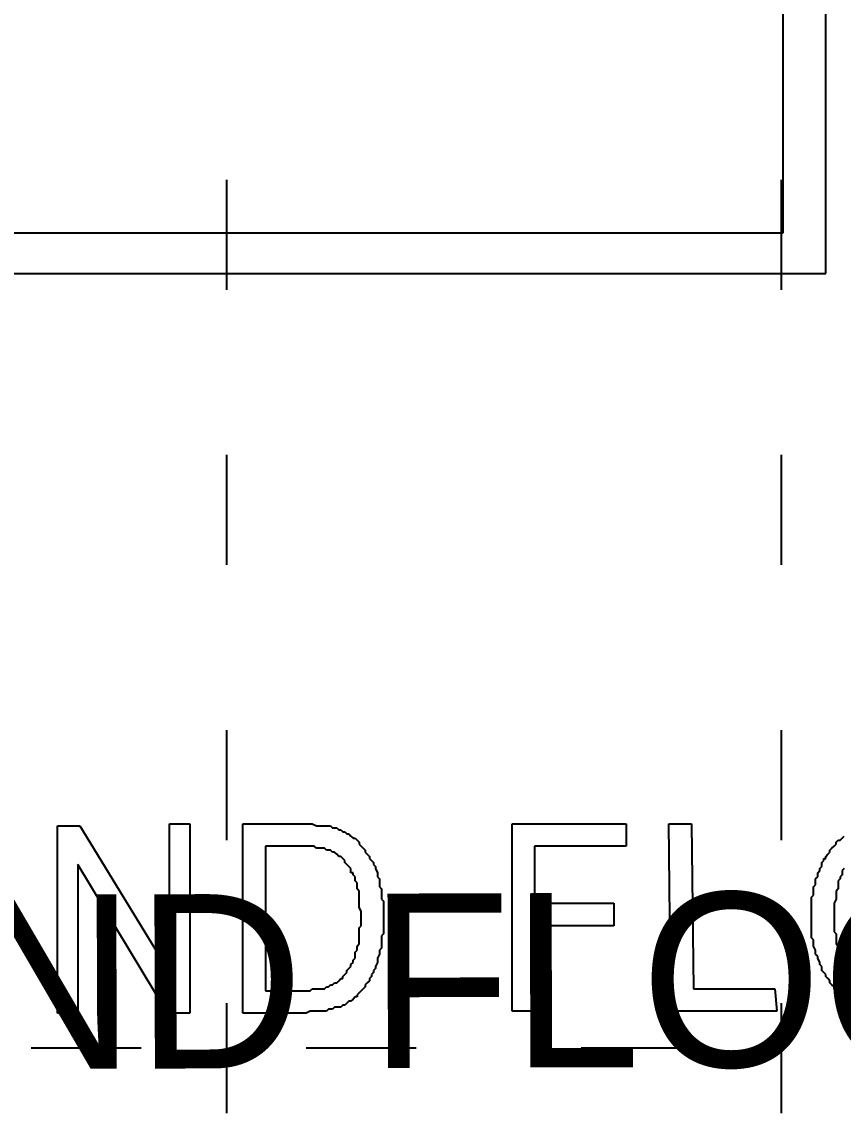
# Model space of a CAD drawing. Header units: millimetres. Extents: x 30 to 56197, y -4580 to 38782.
# Drawn here: x 7190 to 9561, y 5965 to 9116 of the extents above; entities that cross this region are included whole.
import ezdxf

# ---------------------------------------------------------------- set-up
doc = ezdxf.new("R2010")
doc.units = ezdxf.units.MM
doc.layers.add('A-ARCH-REF', color=8, linetype='CONTINUOUS')

msp = doc.modelspace()

# ---------------------------------------------------------------- linework, layer by layer
at = {"layer": 'A-ARCH-REF'}
for p, q in [((9387.5, 8506.8), (9387.5, 9442.4)), ((9511, 8389.1), (9511, 9442.4)), ((7781, 8659.8), (7781, 8342)), ((9381.6, 8659.8), (9381.6, 8342)), ((5686.2, 8506.8), (9387.5, 8506.8)), ((5568.5, 8389.1), (9511, 8389.1)), ((7781, 7865.4), (7781, 7547.6)), ((9381.6, 7865.4), (9381.6, 7547.6)), ((7781, 7071), (7781, 6753.3)), ((9381.6, 7071), (9381.6, 6753.3)), ((7292.7, 6253.1), (7292.7, 6794.4)), ((7292.7, 6794.4), (7357.4, 6794.4)), ((7357.4, 6794.4), (7616.3, 6370.8)), ((7616.3, 6370.8), (7616.3, 6800.3)), ((7616.3, 6800.3), (7675.1, 6800.3)), ((7675.1, 6800.3), (7675.1, 6253.1)), ((7828.1, 6253.1), (7828.1, 6800.3)), ((7828.1, 6800.3), (7998.8, 6800.3)), ((7998.8, 6800.3), (8004.7, 6800.3)), ((8004.7, 6800.3), (8016.4, 6800.3)), ((8016.4, 6800.3), (8022.3, 6800.3)), ((8022.3, 6800.3), (8028.2, 6800.3)), ((8028.2, 6800.3), (8040, 6794.4)), ((8040, 6794.4), (8045.8, 6794.4)), ((8045.8, 6794.4), (8051.7, 6794.4)), ((8051.7, 6794.4), (8057.6, 6794.4)), ((8057.6, 6794.4), (8063.5, 6794.4)), ((8063.5, 6794.4), (8069.4, 6794.4)), ((8069.4, 6794.4), (8075.3, 6794.4)), ((8075.3, 6794.4), (8081.2, 6794.4)), ((8081.2, 6794.4), (8087, 6788.6)), ((8087, 6788.6), (8092.9, 6788.6)), ((8092.9, 6788.6), (8098.8, 6788.6)), ((8098.8, 6788.6), (8104.7, 6782.7)), ((8104.7, 6782.7), (8110.6, 6782.7)), ((8110.6, 6782.7), (8116.5, 6776.8)), ((8116.5, 6776.8), (8122.3, 6776.8)), ((8122.3, 6776.8), (8128.2, 6770.9)), ((8604.9, 6259), (8604.9, 6800.3)), ((8604.9, 6800.3), (8934.4, 6800.3)), ((8934.4, 6800.3), (8934.4, 6735.6)), ((9063.8, 6259), (9058, 6800.3)), ((9058, 6800.3), (9122.7, 6800.3)), ((9122.7, 6800.3), (9128.6, 6323.7)), ((8128.2, 6770.9), (8134.1, 6770.9)), ((8134.1, 6770.9), (8140, 6765)), ((8140, 6765), (8145.9, 6759.1)), ((8145.9, 6759.1), (8151.8, 6759.1)), ((8151.8, 6759.1), (8157.6, 6753.3)), ((8157.6, 6753.3), (8163.5, 6747.4)), ((8163.5, 6747.4), (8163.5, 6741.5)), ((9540.5, 6747.4), (9546.3, 6753.3)), ((9540.5, 6741.5), (9540.5, 6747.4)), ((9546.3, 6753.3), (9552.2, 6753.3)), ((9552.2, 6753.3), (9558.1, 6759.1)), ((9558.1, 6759.1), (9564, 6765)), ((7998.8, 6735.6), (7892.9, 6735.6)), ((7892.9, 6735.6), (7892.9, 6317.8)), ((8010.5, 6735.6), (7998.8, 6735.6)), ((8016.4, 6735.6), (8010.5, 6735.6)), ((8028.2, 6735.6), (8016.4, 6735.6)), ((8034.1, 6735.6), (8028.2, 6735.6)), ((8040, 6729.7), (8034.1, 6735.6)), ((8045.8, 6729.7), (8040, 6729.7)), ((8051.7, 6729.7), (8045.8, 6729.7)), ((8057.6, 6729.7), (8051.7, 6729.7)), ((8063.5, 6729.7), (8057.6, 6729.7)), ((8069.4, 6723.8), (8063.5, 6729.7)), ((8075.3, 6723.8), (8069.4, 6723.8)), ((8081.2, 6723.8), (8075.3, 6723.8)), ((8087, 6717.9), (8081.2, 6723.8)), ((8092.9, 6717.9), (8087, 6717.9)), ((8098.8, 6712.1), (8092.9, 6717.9)), ((8104.7, 6706.2), (8098.8, 6712.1)), ((8163.5, 6741.5), (8169.4, 6735.6)), ((8169.4, 6735.6), (8175.3, 6729.7)), ((8175.3, 6729.7), (8181.2, 6723.8)), ((8181.2, 6723.8), (8181.2, 6717.9)), ((8181.2, 6717.9), (8187.1, 6712.1)), ((8187.1, 6712.1), (8193, 6706.2)), ((8934.4, 6735.6), (8669.6, 6735.6)), ((8669.6, 6735.6), (8669.6, 6570.8)), ((9511, 6706.2), (9516.9, 6712.1)), ((9516.9, 6712.1), (9522.8, 6717.9)), ((9522.8, 6723.8), (9528.7, 6729.7)), ((9522.8, 6717.9), (9522.8, 6723.8)), ((9528.7, 6729.7), (9534.6, 6735.6)), ((9534.6, 6735.6), (9540.5, 6741.5)), ((7610.4, 6253.1), (7351.5, 6682.6)), ((7351.5, 6682.6), (7351.5, 6253.1)), ((8110.6, 6706.2), (8104.7, 6706.2)), ((8116.5, 6700.3), (8110.6, 6706.2)), ((8122.3, 6694.4), (8116.5, 6700.3)), ((8122.3, 6688.5), (8122.3, 6694.4)), ((8128.2, 6682.6), (8122.3, 6688.5)), ((8134.1, 6676.8), (8128.2, 6682.6)), ((8193, 6706.2), (8193, 6700.3)), ((8193, 6700.3), (8198.8, 6694.4)), ((8198.8, 6694.4), (8204.7, 6688.5)), ((8204.7, 6688.5), (8204.7, 6682.6)), ((8204.7, 6682.6), (8210.6, 6676.8)), ((9499.3, 6688.5), (9505.2, 6694.4)), ((9499.3, 6676.8), (9499.3, 6688.5)), ((9505.2, 6694.4), (9505.2, 6700.3)), ((9505.2, 6700.3), (9511, 6700.3)), ((9511, 6700.3), (9511, 6706.2)), ((8140, 6670.9), (8134.1, 6676.8)), ((8140, 6665), (8140, 6670.9)), ((8140, 6659.1), (8140, 6665)), ((8145.9, 6659.1), (8140, 6659.1)), ((8145.9, 6653.2), (8145.9, 6659.1)), ((8151.8, 6647.3), (8145.9, 6653.2)), ((8210.6, 6676.8), (8210.6, 6670.9)), ((8210.6, 6670.9), (8216.5, 6659.1)), ((8216.5, 6659.1), (8216.5, 6653.2)), ((8216.5, 6653.2), (8216.5, 6647.3)), ((9487.5, 6659.1), (9493.4, 6665)), ((9487.5, 6653.2), (9487.5, 6659.1)), ((9487.5, 6647.3), (9487.5, 6653.2)), ((9493.4, 6670.9), (9499.3, 6676.8)), ((9493.4, 6665), (9493.4, 6670.9)), ((9558.1, 6653.2), (9552.2, 6647.3)), ((9564, 6670.9), (9558.1, 6665)), ((9558.1, 6665), (9558.1, 6659.1)), ((9558.1, 6659.1), (9558.1, 6653.2)), ((8151.8, 6641.5), (8151.8, 6647.3)), ((8151.8, 6635.6), (8151.8, 6641.5)), ((8157.6, 6629.7), (8151.8, 6635.6)), ((8157.6, 6617.9), (8157.6, 6629.7)), ((8157.6, 6612), (8157.6, 6617.9)), ((8216.5, 6647.3), (8222.4, 6641.5)), ((8222.4, 6641.5), (8222.4, 6635.6)), ((8222.4, 6635.6), (8222.4, 6623.8)), ((8222.4, 6623.8), (8222.4, 6617.9)), ((8222.4, 6617.9), (8228.3, 6612)), ((9475.7, 6617.9), (9481.6, 6623.8)), ((9475.7, 6612), (9475.7, 6617.9)), ((9481.6, 6641.5), (9487.5, 6647.3)), ((9481.6, 6635.6), (9481.6, 6641.5)), ((9481.6, 6623.8), (9481.6, 6635.6)), ((9552.2, 6641.5), (9546.3, 6635.6)), ((9546.3, 6635.6), (9546.3, 6629.7)), ((9546.3, 6629.7), (9546.3, 6617.9)), ((9546.3, 6617.9), (9546.3, 6612)), ((9552.2, 6647.3), (9552.2, 6641.5)), ((8163.5, 6606.1), (8157.6, 6612)), ((8163.5, 6600.3), (8163.5, 6606.1)), ((8163.5, 6588.5), (8163.5, 6600.3)), ((8163.5, 6582.6), (8163.5, 6588.5)), ((8228.3, 6612), (8228.3, 6606.1)), ((8228.3, 6606.1), (8228.3, 6600.3)), ((8228.3, 6600.3), (8228.3, 6588.5)), ((8228.3, 6588.5), (8228.3, 6582.6)), ((9469.9, 6588.5), (9475.7, 6594.4)), ((9469.9, 6582.6), (9469.9, 6588.5)), ((9475.7, 6606.1), (9475.7, 6612)), ((9475.7, 6594.4), (9475.7, 6606.1)), ((9546.3, 6612), (9540.5, 6606.1)), ((9540.5, 6606.1), (9540.5, 6600.3)), ((9540.5, 6600.3), (9540.5, 6588.5)), ((9540.5, 6588.5), (9540.5, 6582.6)), ((8163.5, 6576.7), (8163.5, 6582.6)), ((8163.5, 6565), (8163.5, 6576.7)), ((8163.5, 6559.1), (8163.5, 6565)), ((8169.4, 6547.3), (8163.5, 6559.1)), ((8228.3, 6582.6), (8234.1, 6576.7)), ((8234.1, 6576.7), (8234.1, 6565)), ((8234.1, 6565), (8234.1, 6559.1)), ((8234.1, 6559.1), (8234.1, 6553.2)), ((8669.6, 6570.8), (8899.1, 6570.8)), ((8899.1, 6570.8), (8899.1, 6506.1)), ((9469.9, 6576.7), (9469.9, 6582.6)), ((9469.9, 6565), (9469.9, 6576.7)), ((9469.9, 6559.1), (9469.9, 6565)), ((9469.9, 6547.3), (9469.9, 6559.1)), ((9540.5, 6582.6), (9534.6, 6570.8)), ((9534.6, 6570.8), (9534.6, 6565)), ((9534.6, 6565), (9534.6, 6559.1)), ((9534.6, 6559.1), (9534.6, 6547.3)), ((8169.4, 6541.4), (8169.4, 6547.3)), ((8169.4, 6529.7), (8169.4, 6541.4)), ((8169.4, 6523.8), (8169.4, 6529.7)), ((8169.4, 6512), (8169.4, 6523.8)), ((8234.1, 6553.2), (8234.1, 6541.4)), ((8234.1, 6541.4), (8234.1, 6535.5)), ((8234.1, 6535.5), (8234.1, 6529.7)), ((8234.1, 6529.7), (8234.1, 6523.8)), ((8234.1, 6523.8), (8234.1, 6512)), ((9469.9, 6541.4), (9469.9, 6547.3)), ((9469.9, 6529.6), (9469.9, 6541.4)), ((9469.9, 6523.8), (9469.9, 6529.6)), ((9469.9, 6517.9), (9469.9, 6523.8)), ((9534.6, 6547.3), (9534.6, 6541.4)), ((9534.6, 6541.4), (9534.6, 6529.6)), ((9534.6, 6529.6), (9534.6, 6523.8)), ((9534.6, 6523.8), (9534.6, 6512)), ((8163.5, 6500.2), (8169.4, 6506.1)), ((8163.5, 6488.5), (8163.5, 6500.2)), ((8169.4, 6506.1), (8169.4, 6512)), ((8234.1, 6512), (8234.1, 6506.1)), ((8234.1, 6506.1), (8234.1, 6500.2)), ((8234.1, 6500.2), (8234.1, 6488.5)), ((8899.1, 6506.1), (8669.6, 6506.1)), ((8669.6, 6506.1), (8669.6, 6259)), ((9469.9, 6512), (9469.9, 6517.9)), ((9469.9, 6500.2), (9469.9, 6512)), ((9469.9, 6494.3), (9469.9, 6500.2)), ((9469.9, 6488.5), (9469.9, 6494.3)), ((9534.6, 6512), (9534.6, 6506.1)), ((9534.6, 6506.1), (9534.6, 6500.2)), ((9534.6, 6500.2), (9534.6, 6488.5)), ((8163.5, 6482.6), (8163.5, 6488.5)), ((8163.5, 6476.7), (8163.5, 6482.6)), ((8163.5, 6464.9), (8163.5, 6476.7)), ((8163.5, 6459), (8163.5, 6464.9)), ((8234.1, 6482.6), (8228.3, 6476.7)), ((8228.3, 6476.7), (8228.3, 6464.9)), ((8228.3, 6464.9), (8228.3, 6459)), ((8234.1, 6488.5), (8234.1, 6482.6)), ((9469.9, 6482.6), (9469.9, 6488.5)), ((9469.9, 6470.8), (9469.9, 6482.6)), ((9475.7, 6464.9), (9469.9, 6470.8)), ((9475.7, 6459), (9475.7, 6464.9)), ((9534.6, 6488.5), (9540.5, 6482.6)), ((9540.5, 6482.6), (9540.5, 6476.7)), ((9540.5, 6476.7), (9540.5, 6464.9)), ((9540.5, 6464.9), (9540.5, 6459)), ((8151.8, 6429.6), (8157.6, 6435.5)), ((8151.8, 6423.7), (8151.8, 6429.6)), ((8157.6, 6447.3), (8163.5, 6453.2)), ((8157.6, 6441.4), (8157.6, 6447.3)), ((8157.6, 6435.5), (8157.6, 6441.4)), ((8163.5, 6453.2), (8163.5, 6459)), ((8228.3, 6441.4), (8222.4, 6435.5)), ((8222.4, 6435.5), (8222.4, 6423.7)), ((8228.3, 6459), (8228.3, 6453.2)), ((8228.3, 6453.2), (8228.3, 6447.3)), ((8228.3, 6447.3), (8228.3, 6441.4)), ((9475.7, 6453.2), (9475.7, 6459)), ((9475.7, 6447.3), (9475.7, 6453.2)), ((9481.6, 6435.5), (9475.7, 6447.3)), ((9481.6, 6429.6), (9481.6, 6435.5)), ((9481.6, 6423.7), (9481.6, 6429.6)), ((9540.5, 6459), (9540.5, 6453.2)), ((9540.5, 6453.2), (9546.3, 6447.3)), ((9546.3, 6447.3), (9546.3, 6435.5)), ((9546.3, 6435.5), (9546.3, 6429.6)), ((9546.3, 6429.6), (9552.2, 6423.7)), ((8140, 6394.3), (8145.9, 6400.2)), ((8145.9, 6406.1), (8151.8, 6412)), ((8145.9, 6400.2), (8145.9, 6406.1)), ((8151.8, 6412), (8151.8, 6423.7)), ((8216.5, 6400.2), (8210.6, 6388.4)), ((8222.4, 6423.7), (8216.5, 6412)), ((8216.5, 6412), (8216.5, 6406.1)), ((8216.5, 6406.1), (8216.5, 6400.2)), ((9487.5, 6417.8), (9481.6, 6423.7)), ((9487.5, 6412), (9487.5, 6417.8)), ((9493.4, 6400.2), (9487.5, 6412)), ((9493.4, 6394.3), (9493.4, 6400.2)), ((9552.2, 6423.7), (9552.2, 6417.8)), ((9552.2, 6417.8), (9558.1, 6412)), ((9558.1, 6412), (9558.1, 6406.1)), ((9558.1, 6406.1), (9564, 6400.2)), ((8116.5, 6359), (8122.3, 6364.9)), ((8122.3, 6364.9), (8128.2, 6370.8)), ((8128.2, 6376.7), (8134.1, 6382.5)), ((8128.2, 6370.8), (8128.2, 6376.7)), ((8134.1, 6382.5), (8140, 6388.4)), ((8140, 6388.4), (8140, 6394.3)), ((8204.7, 6370.8), (8198.8, 6364.9)), ((8198.8, 6364.9), (8198.8, 6359)), ((8210.6, 6382.5), (8204.7, 6376.7)), ((8204.7, 6376.7), (8204.7, 6370.8)), ((8210.6, 6388.4), (8210.6, 6382.5)), ((9499.3, 6388.4), (9493.4, 6394.3)), ((9499.3, 6382.5), (9499.3, 6388.4)), ((9499.3, 6376.7), (9499.3, 6382.5)), ((9505.2, 6370.8), (9499.3, 6376.7)), ((9511, 6364.9), (9505.2, 6370.8)), ((9511, 6359), (9511, 6364.9)), ((8075.3, 6329.6), (8081.2, 6335.5)), ((8081.2, 6335.5), (8087, 6335.5)), ((8087, 6335.5), (8092.9, 6341.4)), ((8092.9, 6341.4), (8098.8, 6341.4)), ((8098.8, 6341.4), (8104.7, 6347.2)), ((8104.7, 6347.2), (8110.6, 6353.1)), ((8110.6, 6353.1), (8116.5, 6353.1)), ((8116.5, 6353.1), (8116.5, 6359)), ((8187.1, 6341.4), (8181.2, 6335.5)), ((8181.2, 6335.5), (8181.2, 6329.6)), ((8193, 6347.2), (8187.1, 6341.4)), ((8198.8, 6359), (8193, 6353.1)), ((8193, 6353.1), (8193, 6347.2)), ((9516.9, 6353.1), (9511, 6359)), ((9522.8, 6347.2), (9516.9, 6353.1)), ((9522.8, 6341.4), (9522.8, 6347.2)), ((9528.7, 6335.5), (9522.8, 6341.4)), ((9534.6, 6329.6), (9528.7, 6335.5)), ((7892.9, 6317.8), (7998.8, 6317.8)), ((7998.8, 6317.8), (8010.5, 6317.8)), ((8010.5, 6317.8), (8016.4, 6317.8)), ((8016.4, 6317.8), (8022.3, 6317.8)), ((8022.3, 6317.8), (8028.2, 6323.7)), ((8028.2, 6323.7), (8040, 6323.7)), ((8040, 6323.7), (8045.8, 6323.7)), ((8045.8, 6323.7), (8051.7, 6323.7)), ((8051.7, 6323.7), (8057.6, 6323.7)), ((8057.6, 6323.7), (8063.5, 6323.7)), ((8063.5, 6323.7), (8069.4, 6329.6)), ((8069.4, 6329.6), (8075.3, 6329.6)), ((8163.5, 6311.9), (8157.6, 6306)), ((8157.6, 6306), (8157.6, 6300.2)), ((8169.4, 6317.8), (8163.5, 6311.9)), ((8175.3, 6323.7), (8169.4, 6317.8)), ((8181.2, 6329.6), (8175.3, 6323.7)), ((9128.6, 6323.7), (9363.9, 6323.7)), ((9363.9, 6323.7), (9369.8, 6259)), ((9534.6, 6323.7), (9534.6, 6329.6)), ((9540.5, 6317.8), (9534.6, 6323.7)), ((9546.3, 6311.9), (9540.5, 6317.8)), ((9552.2, 6311.9), (9546.3, 6311.9)), ((9558.1, 6306), (9552.2, 6311.9)), ((9564, 6300.2), (9558.1, 6306)), ((7781, 6282.5), (7781, 5964.8)), ((8092.9, 6270.7), (8087, 6264.9)), ((8104.7, 6270.7), (8092.9, 6270.7)), ((8110.6, 6270.7), (8104.7, 6270.7)), ((8116.5, 6276.6), (8110.6, 6270.7)), ((8122.3, 6276.6), (8116.5, 6276.6)), ((8128.2, 6282.5), (8122.3, 6276.6)), ((8134.1, 6288.4), (8128.2, 6282.5)), ((8140, 6288.4), (8134.1, 6288.4)), ((8145.9, 6294.3), (8140, 6288.4)), ((8151.8, 6300.2), (8145.9, 6294.3)), ((8157.6, 6300.2), (8151.8, 6300.2)), ((9381.6, 6282.5), (9381.6, 5964.8)), ((7351.5, 6253.1), (7292.7, 6253.1)), ((7675.1, 6253.1), (7610.4, 6253.1)), ((8004.7, 6253.1), (7828.1, 6253.1)), ((8010.5, 6253.1), (8004.7, 6253.1)), ((8022.3, 6259), (8010.5, 6253.1)), ((8028.2, 6259), (8022.3, 6259)), ((8034.1, 6259), (8028.2, 6259)), ((8040, 6259), (8034.1, 6259)), ((8045.8, 6259), (8040, 6259)), ((8051.7, 6259), (8045.8, 6259)), ((8063.5, 6259), (8051.7, 6259)), ((8069.4, 6259), (8063.5, 6259)), ((8075.3, 6264.9), (8069.4, 6259)), ((8081.2, 6264.9), (8075.3, 6264.9)), ((8087, 6264.9), (8081.2, 6264.9)), ((8669.6, 6259), (8604.9, 6259)), ((9369.8, 6259), (9063.8, 6259)), ((7216.2, 6153.1), (7533.9, 6153.1)), ((8010.5, 6153.1), (8328.3, 6153.1)), ((8804.9, 6153.1), (9116.8, 6153.1))]:
    msp.add_line(p, q, dxfattribs=at)

# ---------------------------------------------------------------- texts
msp.add_text('SECOND FLOOR', height=503.25, rotation=0.1702, dxfattribs=at).set_placement((5125.6, 6086.2))

doc.saveas('drawing.dxf')
